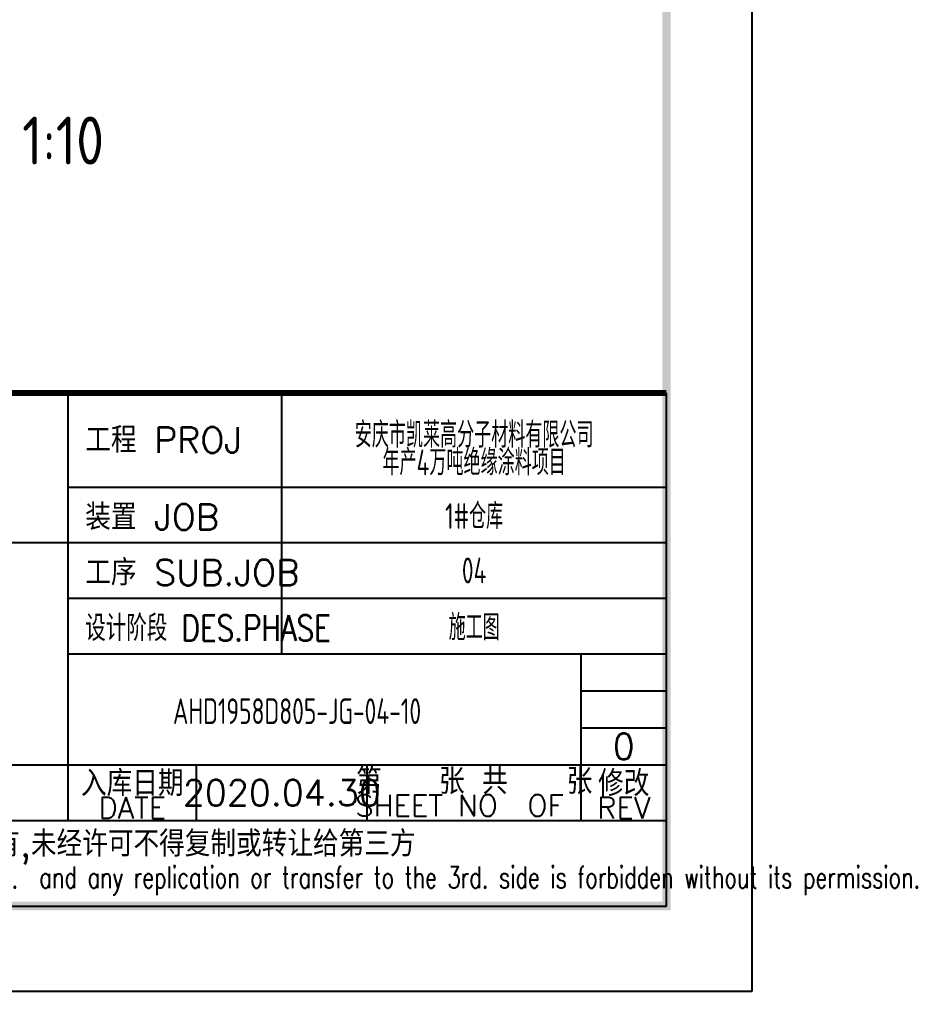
# Model space of a CAD drawing. Header units: millimetres. Extents: x 865490 to 879904, y 39442 to 44891.
# Drawn here: x 875169 to 875274.1, y 39450 to 39563.6 of the extents above; entities that cross this region are included whole.
import ezdxf
from ezdxf.enums import TextEntityAlignment as Align

# ---------------------------------------------------------------- set-up
doc = ezdxf.new("R2010")
doc.units = ezdxf.units.MM
doc.header["$LTSCALE"] = 1000
doc.header["$MEASUREMENT"] = 0
doc.layers.add('AXIS', color=3, linetype='Continuous')
doc.layers.add('文字', color=7, linetype='Continuous')
doc.styles.add('ECEC_TQ', font='txt_l.shx', dxfattribs={"bigfont": 'hztxt_l.shx'})
doc.styles.add('GBHZ', font='gbenor.shx', dxfattribs={"width": 0.9, "bigfont": 'gbcbig.shx'})
doc.styles.add('TSSD_REIN', font='tssdeng.shx', dxfattribs={"width": 0.7, "bigfont": 'tssdchn.shx'})

msp = doc.modelspace()

# ---------------------------------------------------------------- linework, layer by layer
at = {"color": 0}
msp.add_line((875254.672, 40043.955), (875254.672, 39449.955), dxfattribs=at)
for p, q in [((875174.672, 39469.955), (875174.672, 39519.955)), ((875199.672, 39489.455), (875199.672, 39519.955)), ((875244.672, 39459.955), (875244.672, 39519.955)), ((875174.672, 39508.955), (875244.672, 39508.955)), ((875064.672, 39502.455), (875174.672, 39502.455)), ((875174.672, 39502.455), (875244.672, 39502.455)), ((875174.672, 39495.955), (875244.672, 39495.955)), ((875174.672, 39489.455), (875244.672, 39489.455)), ((875234.672, 39469.955), (875234.672, 39489.455)), ((875234.672, 39485.121), (875244.672, 39485.121)), ((875234.672, 39480.788), (875244.672, 39480.788)), ((875119.672, 39476.455), (875244.672, 39476.455)), ((875189.672, 39469.955), (875189.672, 39476.455)), ((875209.672, 39469.955), (875209.672, 39476.455)), ((875064.672, 39469.955), (875244.672, 39469.955)), ((875064.672, 39459.955), (875244.672, 39459.955)), ((875254.672, 39449.955), (874413.672, 39449.955))]:
    msp.add_line(p, q)
at = {"color": 0, "const_width": 1}
msp.add_lwpolyline([(875244.672, 39459.955), (874438.672, 39459.955), (874438.672, 40033.955), (875244.672, 40033.955)], close=True, dxfattribs=at)
at = {"const_width": 0.7}
msp.add_lwpolyline([(875244.672, 39519.955), (875064.672, 39519.955)], dxfattribs=at)

# ---------------------------------------------------------------- texts
at = {"style": 'ECEC_TQ'}
for s, p in [('工程 PROJ', (875176.672, 39512.955)), ('装置 JOB', (875176.672, 39503.955)), ('工序 SUB.JOB', (875176.672, 39497.455))]:
    msp.add_text(s, height=3, dxfattribs=at).set_placement(p)
at = {"style": 'ECEC_TQ', "width": 0.8}
msp.add_text('设计阶段 DES.PHASE', height=3, dxfattribs=at).set_placement((875176.672, 39490.955))
at = {"style": 'ECEC_TQ'}
for s, height, p in [('入库日期', 3, (875182.172, 39474.455)), ('第   张 共   张', 3, (875222.172, 39474.705)), ('修改', 3, (875239.672, 39474.455)), ('DATE', 2.5, (875182.172, 39471.455)), ('SHEET NO  OF  ', 2.5, (875222.172, 39471.705)), ('REV', 2.5, (875239.672, 39471.455)), ('本文件专有权属安徽华东化工医药工程有限责任公司所有,未经许可不得复制或转让给第三方', 3, (875154.672, 39466.955))]:
    msp.add_text(s, height=height, dxfattribs=at).set_placement(p, align=Align.MIDDLE)
at = {"style": 'ECEC_TQ', "width": 0.72}
msp.add_text('The proprietary right of this document belongs to Anhui Huadong Chemical And Medical Engineering  Co.,Ltd.  and any replication or transfer to the 3rd. side is forbidden without its permission. ', height=2.5, dxfattribs=at).set_placement((875154.672, 39462.955), align=Align.MIDDLE)
at = {"style": 'ECEC_TQ'}
for tag, text, p in [('0', '0', (875239.672, 39478.621)), ('2020.04.30', ' ', (875199.672, 39473.205))]:
    msp.add_attdef(tag, text=text, height=3, dxfattribs=at).set_placement(p, align=Align.MIDDLE)
at = {"layer": 'AXIS', "style": 'TSSD_REIN', "width": 0.7}
for s, p in [('安庆市凯莱高分子材料有限公司', (875222.172, 39515.231)), ('年产4万吨绝缘涂料项目', (875222.172, 39512)), ('1#仓库', (875222.172, 39505.705)), ('04', (875222.172, 39499.205)), ('施工图', (875222.172, 39492.705)), ('AHD1958D805-JG-04-10', (875201.449, 39482.748))]:
    msp.add_text(s, height=3, dxfattribs=at).set_placement(p, align=Align.MIDDLE)
at = {"layer": '文字', "color": 6, "style": 'GBHZ'}
msp.add_text('1:10', height=5.6, dxfattribs=at).set_placement((875169.275, 39546.673))

doc.saveas('drawing.dxf')
